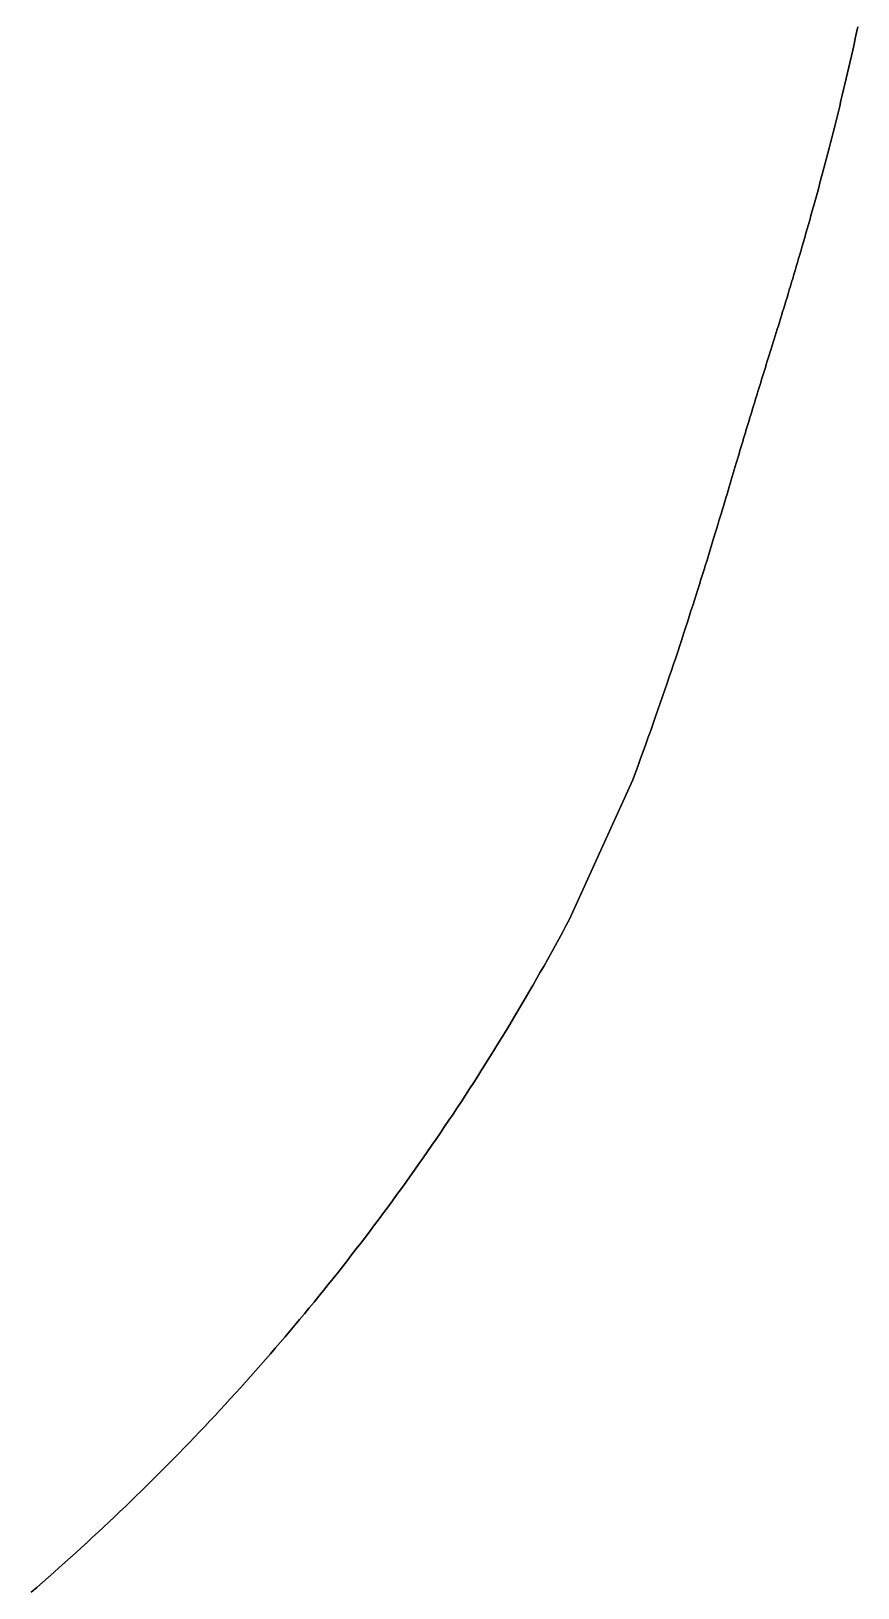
# Model space of a CAD drawing. Header units: inches. Extents: x 130170 to 284068, y 377793 to 804530.
# Drawn here: x 258166.3 to 258192.79, y 736818.95 to 736868.84 of the extents above; entities that cross this region are included whole.
import ezdxf

# ---------------------------------------------------------------- set-up
doc = ezdxf.new("R2010")
doc.units = ezdxf.units.IN
doc.header["$MEASUREMENT"] = 0
doc.layers.add('muni_il', color=7, linetype='Continuous')

msp = doc.modelspace()

# ---------------------------------------------------------------- linework, layer by layer
at = {"layer": 'muni_il'}
for points in [[(258166.298, 736818.814), (258166.48, 736818.971), (258166.661, 736819.129), (258166.842, 736819.287), (258167.022, 736819.446), (258167.201, 736819.606), (258167.381, 736819.766), (258167.559, 736819.926), (258167.738, 736820.088), (258167.915, 736820.25), (258168.093, 736820.412), (258168.269, 736820.575), (258168.445, 736820.739), (258168.621, 736820.903), (258168.796, 736821.067), (258168.971, 736821.233), (258169.145, 736821.399), (258169.319, 736821.565), (258169.492, 736821.732), (258169.665, 736821.9), (258169.837, 736822.068), (258170.008, 736822.237), (258170.18, 736822.406), (258170.35, 736822.576), (258170.52, 736822.746), (258170.69, 736822.917), (258170.858, 736823.089), (258171.027, 736823.261), (258171.195, 736823.434), (258171.362, 736823.607), (258171.529, 736823.781), (258171.695, 736823.955), (258171.861, 736824.13), (258172.026, 736824.305), (258172.191, 736824.481), (258172.355, 736824.658), (258172.518, 736824.835), (258172.681, 736825.012), (258172.844, 736825.19), (258173.005, 736825.369), (258173.167, 736825.548), (258173.327, 736825.728), (258173.488, 736825.908), (258173.647, 736826.089), (258173.806, 736826.27), (258173.965, 736826.452), (258174.123, 736826.635), (258174.28, 736826.818), (258174.437, 736827.001), (258174.593, 736827.185), (258174.748, 736827.369), (258174.904, 736827.554), (258175.058, 736827.74), (258175.212, 736827.926), (258175.365, 736828.112), (258175.518, 736828.299), (258175.67, 736828.487), (258175.822, 736828.675), (258175.973, 736828.863), (258176.123, 736829.052), (258176.273, 736829.242), (258176.422, 736829.432), (258176.57, 736829.623), (258176.718, 736829.814), (258176.866, 736830.005), (258177.013, 736830.197), (258177.159, 736830.39), (258177.304, 736830.582), (258177.449, 736830.776), (258177.594, 736830.97), (258177.737, 736831.164), (258177.881, 736831.359), (258178.023, 736831.555), (258178.165, 736831.751), (258178.306, 736831.947), (258178.447, 736832.144), (258178.587, 736832.341), (258178.727, 736832.539), (258178.866, 736832.737), (258179.004, 736832.935), (258179.141, 736833.135), (258179.278, 736833.334), (258179.415, 736833.534), (258179.55, 736833.735), (258179.685, 736833.936), (258179.82, 736834.137), (258179.954, 736834.339), (258180.087, 736834.541), (258180.22, 736834.744), (258180.351, 736834.947), (258180.483, 736835.151), (258180.613, 736835.355), (258180.743, 736835.56), (258180.873, 736835.765), (258181.001, 736835.97), (258181.13, 736836.176), (258181.257, 736836.382), (258181.384, 736836.589), (258181.51, 736836.796), (258181.635, 736837.004), (258181.76, 736837.211), (258181.884, 736837.42), (258182.008, 736837.629), (258182.131, 736837.838), (258182.253, 736838.047), (258182.374, 736838.258), (258182.495, 736838.468), (258182.615, 736838.679), (258182.735, 736838.89), (258182.854, 736839.102), (258182.972, 736839.314), (258183.09, 736839.526), (258183.206, 736839.739), (258183.323, 736839.953), (258183.438, 736840.166), (258183.553, 736840.38), (258185.578, 736844.851), (258185.748, 736845.305), (258185.832, 736845.532), (258185.914, 736845.759), (258185.996, 736845.984), (258186.076, 736846.209), (258186.156, 736846.432), (258186.234, 736846.653), (258186.312, 736846.873), (258186.388, 736847.091), (258186.463, 736847.307), (258186.537, 736847.521), (258186.61, 736847.733), (258186.681, 736847.943), (258186.751, 736848.15), (258186.82, 736848.355), (258186.888, 736848.557), (258186.955, 736848.756), (258187.02, 736848.953), (258187.084, 736849.148), (258187.147, 736849.339), (258187.209, 736849.528), (258187.27, 736849.715), (258187.329, 736849.898), (258187.388, 736850.079), (258187.445, 736850.257), (258187.501, 736850.432), (258187.556, 736850.604), (258187.61, 736850.774), (258187.663, 736850.941), (258187.715, 736851.105), (258187.765, 736851.267), (258187.815, 736851.426), (258187.864, 736851.583), (258187.912, 736851.737), (258187.959, 736851.888), (258188.005, 736852.037), (258188.05, 736852.183), (258188.094, 736852.327), (258188.137, 736852.469), (258188.18, 736852.608), (258188.221, 736852.745), (258188.262, 736852.88), (258188.303, 736853.013), (258188.342, 736853.143), (258188.381, 736853.271), (258188.419, 736853.398), (258188.456, 736853.522), (258188.493, 736853.645), (258188.529, 736853.765), (258188.565, 736853.884), (258188.6, 736854.001), (258188.634, 736854.117), (258188.668, 736854.231), (258188.702, 736854.343), (258188.735, 736854.454), (258188.767, 736854.563), (258188.799, 736854.671), (258188.831, 736854.778), (258188.862, 736854.884), (258188.894, 736854.988), (258188.924, 736855.091), (258188.955, 736855.193), (258188.985, 736855.294), (258189.015, 736855.395), (258189.045, 736855.494), (258189.074, 736855.592), (258189.104, 736855.69), (258189.133, 736855.787), (258189.162, 736855.884), (258189.19, 736855.98), (258189.219, 736856.075), (258189.248, 736856.17), (258189.277, 736856.265), (258189.305, 736856.359), (258189.334, 736856.453), (258189.362, 736856.546), (258189.391, 736856.64), (258189.419, 736856.734), (258189.448, 736856.827), (258189.477, 736856.92), (258189.505, 736857.014), (258189.534, 736857.108), (258189.563, 736857.201), (258189.592, 736857.295), (258189.621, 736857.39), (258189.65, 736857.484), (258189.68, 736857.579), (258189.709, 736857.675), (258189.739, 736857.771), (258189.769, 736857.867), (258189.799, 736857.964), (258189.829, 736858.061), (258189.86, 736858.159), (258189.891, 736858.258), (258189.922, 736858.357), (258189.953, 736858.457), (258189.984, 736858.559), (258190.016, 736858.66), (258190.048, 736858.763), (258190.08, 736858.866), (258190.112, 736858.971), (258190.145, 736859.076), (258190.178, 736859.182), (258190.211, 736859.29), (258190.245, 736859.398), (258190.279, 736859.508), (258190.313, 736859.618), (258190.347, 736859.73), (258190.382, 736859.843), (258190.417, 736859.957), (258190.452, 736860.072), (258190.487, 736860.188), (258190.523, 736860.305), (258190.559, 736860.424), (258190.595, 736860.544), (258190.632, 736860.665), (258190.669, 736860.788), (258190.706, 736860.911), (258190.743, 736861.037), (258190.781, 736861.163), (258190.819, 736861.291), (258190.857, 736861.42), (258190.895, 736861.55), (258190.934, 736861.682), (258190.973, 736861.815), (258191.012, 736861.95), (258191.051, 736862.085), (258191.091, 736862.223), (258191.131, 736862.361), (258191.171, 736862.501), (258191.211, 736862.642), (258191.251, 736862.785), (258191.291, 736862.929), (258191.332, 736863.074), (258191.373, 736863.221), (258191.414, 736863.369), (258191.455, 736863.519), (258191.496, 736863.67), (258191.538, 736863.822), (258191.579, 736863.976), (258191.621, 736864.131), (258191.663, 736864.287), (258191.705, 736864.445), (258191.747, 736864.604), (258191.788, 736864.764), (258191.831, 736864.926), (258191.873, 736865.089), (258191.915, 736865.253), (258191.957, 736865.418), (258191.999, 736865.585), (258192.042, 736865.753), (258192.084, 736865.922), (258192.126, 736866.093), (258192.168, 736866.265), (258192.211, 736866.438), (258192.253, 736866.612), (258192.295, 736866.787), (258192.337, 736866.964), (258192.379, 736867.142), (258192.421, 736867.32), (258192.463, 736867.501), (258192.505, 736867.682), (258192.546, 736867.864), (258192.588, 736868.047), (258192.629, 736868.232), (258192.671, 736868.417), (258192.712, 736868.604), (258192.753, 736868.791), (258192.794, 736868.98)], [(258192.794, 736868.98), (258192.753, 736868.791), (258192.712, 736868.604), (258192.671, 736868.417), (258192.629, 736868.232), (258192.588, 736868.047), (258192.546, 736867.864), (258192.505, 736867.682), (258192.463, 736867.501), (258192.421, 736867.32), (258192.379, 736867.142), (258192.337, 736866.964), (258192.295, 736866.787), (258192.253, 736866.612), (258192.211, 736866.438), (258192.168, 736866.265), (258192.126, 736866.093), (258192.084, 736865.922), (258192.042, 736865.753), (258191.999, 736865.585), (258191.957, 736865.418), (258191.915, 736865.253), (258191.873, 736865.089), (258191.831, 736864.926), (258191.788, 736864.764), (258191.747, 736864.604), (258191.705, 736864.445), (258191.663, 736864.287), (258191.621, 736864.131), (258191.579, 736863.976), (258191.538, 736863.822), (258191.496, 736863.67), (258191.455, 736863.519), (258191.414, 736863.369), (258191.373, 736863.221), (258191.332, 736863.074), (258191.291, 736862.929), (258191.251, 736862.785), (258191.211, 736862.642), (258191.171, 736862.501), (258191.131, 736862.361), (258191.091, 736862.223), (258191.051, 736862.085), (258191.012, 736861.95), (258190.973, 736861.815), (258190.934, 736861.682), (258190.895, 736861.55), (258190.857, 736861.42), (258190.819, 736861.291), (258190.781, 736861.163), (258190.743, 736861.037), (258190.706, 736860.911), (258190.669, 736860.788), (258190.632, 736860.665), (258190.595, 736860.544), (258190.559, 736860.424), (258190.523, 736860.305), (258190.487, 736860.188), (258190.452, 736860.072), (258190.417, 736859.957), (258190.382, 736859.843), (258190.347, 736859.73), (258190.313, 736859.618), (258190.279, 736859.508), (258190.245, 736859.398), (258190.211, 736859.29), (258190.178, 736859.182), (258190.145, 736859.076), (258190.112, 736858.971), (258190.08, 736858.866), (258190.048, 736858.763), (258190.016, 736858.66), (258189.984, 736858.559), (258189.953, 736858.457), (258189.922, 736858.357), (258189.891, 736858.258), (258189.86, 736858.159), (258189.829, 736858.061), (258189.799, 736857.964), (258189.769, 736857.867), (258189.739, 736857.771), (258189.709, 736857.675), (258189.68, 736857.579), (258189.65, 736857.484), (258189.621, 736857.39), (258189.592, 736857.295), (258189.563, 736857.201), (258189.534, 736857.108), (258189.505, 736857.014), (258189.477, 736856.92), (258189.448, 736856.827), (258189.419, 736856.734), (258189.391, 736856.64), (258189.362, 736856.546), (258189.334, 736856.453), (258189.305, 736856.359), (258189.277, 736856.265), (258189.248, 736856.17), (258189.219, 736856.075), (258189.19, 736855.98), (258189.162, 736855.884), (258189.133, 736855.787), (258189.104, 736855.69), (258189.074, 736855.592), (258189.045, 736855.494), (258189.015, 736855.395), (258188.985, 736855.294), (258188.955, 736855.193), (258188.924, 736855.091), (258188.894, 736854.988), (258188.862, 736854.884), (258188.831, 736854.778), (258188.799, 736854.671), (258188.767, 736854.563), (258188.735, 736854.454), (258188.702, 736854.343), (258188.668, 736854.231), (258188.634, 736854.117), (258188.6, 736854.001), (258188.565, 736853.884), (258188.529, 736853.765), (258188.493, 736853.645), (258188.456, 736853.522), (258188.419, 736853.398), (258188.381, 736853.271), (258188.342, 736853.143), (258188.303, 736853.013), (258188.262, 736852.88), (258188.221, 736852.745), (258188.18, 736852.608), (258188.137, 736852.469), (258188.094, 736852.327), (258188.05, 736852.183), (258188.005, 736852.037), (258187.959, 736851.888), (258187.912, 736851.737), (258187.864, 736851.583), (258187.815, 736851.426), (258187.765, 736851.267), (258187.715, 736851.105), (258187.663, 736850.941), (258187.61, 736850.774), (258187.556, 736850.604), (258187.501, 736850.432), (258187.445, 736850.257), (258187.388, 736850.079), (258187.329, 736849.898), (258187.27, 736849.715), (258187.209, 736849.528), (258187.147, 736849.339), (258187.084, 736849.148), (258187.02, 736848.953), (258186.955, 736848.756), (258186.888, 736848.557), (258186.82, 736848.355), (258186.751, 736848.15), (258186.681, 736847.943), (258186.61, 736847.733), (258186.537, 736847.521), (258186.463, 736847.307), (258186.388, 736847.091), (258186.312, 736846.873), (258186.234, 736846.653), (258186.156, 736846.432), (258186.076, 736846.209), (258185.996, 736845.984), (258185.914, 736845.759), (258185.832, 736845.532), (258185.748, 736845.305), (258185.578, 736844.851), (258183.553, 736840.38), (258183.438, 736840.166), (258183.323, 736839.953), (258183.206, 736839.739), (258183.09, 736839.526), (258182.972, 736839.314), (258182.854, 736839.102), (258182.735, 736838.89), (258182.615, 736838.679), (258182.495, 736838.468), (258182.374, 736838.258), (258182.253, 736838.047), (258182.131, 736837.838), (258182.008, 736837.629), (258181.884, 736837.42), (258181.76, 736837.211), (258181.635, 736837.004), (258181.51, 736836.796), (258181.384, 736836.589), (258181.257, 736836.382), (258181.13, 736836.176), (258181.001, 736835.97), (258180.873, 736835.765), (258180.743, 736835.56), (258180.613, 736835.355), (258180.483, 736835.151), (258180.351, 736834.947), (258180.22, 736834.744), (258180.087, 736834.541), (258179.954, 736834.339), (258179.82, 736834.137), (258179.685, 736833.936), (258179.55, 736833.735), (258179.415, 736833.534), (258179.278, 736833.334), (258179.141, 736833.135), (258179.004, 736832.935), (258178.866, 736832.737), (258178.727, 736832.539), (258178.587, 736832.341), (258178.447, 736832.144), (258178.306, 736831.947), (258178.165, 736831.751), (258178.023, 736831.555), (258177.881, 736831.359), (258177.737, 736831.164), (258177.594, 736830.97), (258177.449, 736830.776), (258177.304, 736830.582), (258177.159, 736830.39), (258177.013, 736830.197), (258176.866, 736830.005), (258176.718, 736829.814), (258176.57, 736829.623), (258176.422, 736829.432), (258176.273, 736829.242), (258176.123, 736829.052), (258175.973, 736828.863), (258175.822, 736828.675), (258175.67, 736828.487), (258175.518, 736828.299), (258175.365, 736828.112), (258175.212, 736827.926), (258175.058, 736827.74), (258174.904, 736827.554), (258174.748, 736827.369), (258174.593, 736827.185), (258174.437, 736827.001), (258174.28, 736826.818), (258174.123, 736826.635), (258173.965, 736826.452), (258173.806, 736826.27), (258173.647, 736826.089), (258173.488, 736825.908), (258173.327, 736825.728), (258173.167, 736825.548), (258173.005, 736825.369), (258172.844, 736825.19), (258172.681, 736825.012), (258172.518, 736824.835), (258172.355, 736824.658), (258172.191, 736824.481), (258172.026, 736824.305), (258171.861, 736824.13), (258171.695, 736823.955), (258171.529, 736823.781), (258171.362, 736823.607), (258171.195, 736823.434), (258171.027, 736823.261), (258170.858, 736823.089), (258170.69, 736822.917), (258170.52, 736822.746), (258170.35, 736822.576), (258170.18, 736822.406), (258170.008, 736822.237), (258169.837, 736822.068), (258169.665, 736821.9), (258169.492, 736821.732), (258169.319, 736821.565), (258169.145, 736821.399), (258168.971, 736821.233), (258168.796, 736821.067), (258168.621, 736820.903), (258168.445, 736820.739), (258168.269, 736820.575), (258168.093, 736820.412), (258167.915, 736820.25), (258167.738, 736820.088), (258167.559, 736819.926), (258167.381, 736819.766), (258167.201, 736819.606), (258167.022, 736819.446), (258166.842, 736819.287), (258166.661, 736819.129), (258166.48, 736818.971), (258166.298, 736818.814)]]:
    msp.add_lwpolyline(points, dxfattribs=at)

doc.saveas('drawing.dxf')
